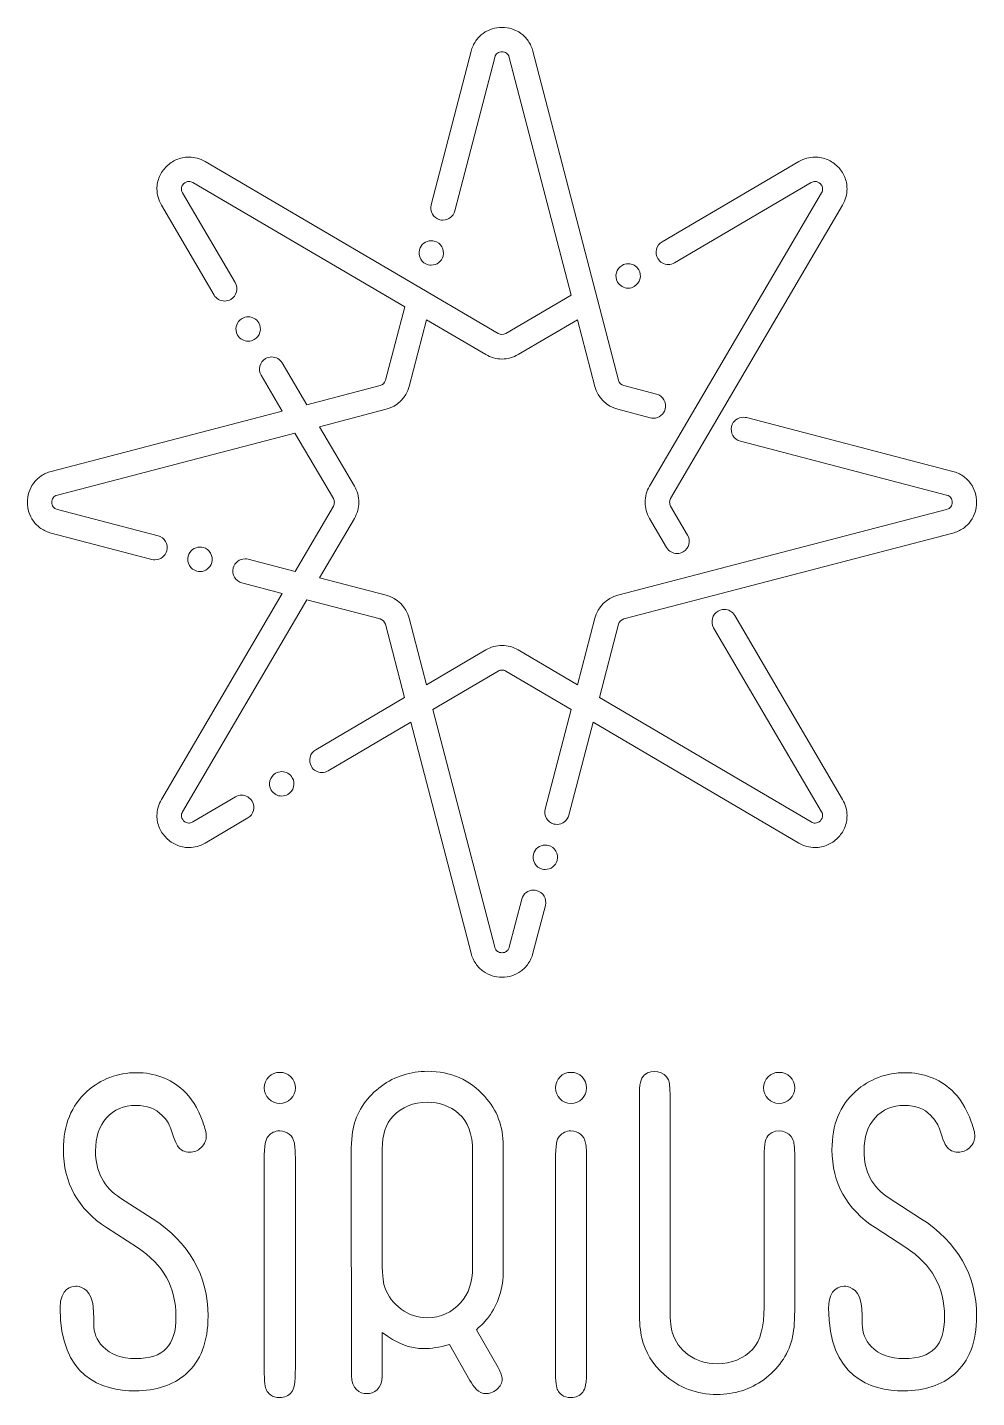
# Model space of a CAD drawing. Header units: inches. Extents: x -4.5 to 14.2, y -32.8 to -5.8.
import ezdxf

# ---------------------------------------------------------------- set-up
doc = ezdxf.new("R2010")
doc.units = ezdxf.units.IN
doc.header["$MEASUREMENT"] = 0
doc.layers.add('_U+56FE_U+5C42 1', color=7, linetype='Continuous')

# ---------------------------------------------------------------- blocks, each defined once
blk = doc.blocks.new('block 2')
at = {"layer": '_U+56FE_U+5C42 1', "lineweight": 0}
for points, knots in [([(14.131, -14.749), (14.091, -14.692), (14.04, -14.643), (13.981, -14.602), (13.919, -14.56), (13.851, -14.529), (13.778, -14.51), (13.778, -14.51), (9.707, -13.449), (9.707, -13.449), (9.687, -13.444), (9.667, -13.441), (9.646, -13.441), (9.537, -13.441), (9.441, -13.515), (9.413, -13.621), (9.38, -13.75), (9.457, -13.882), (9.586, -13.916), (9.586, -13.916), (13.657, -14.977), (13.657, -14.977), (13.701, -14.989), (13.722, -15.007), (13.739, -15.03), (13.757, -15.054), (13.767, -15.086), (13.766, -15.119), (13.767, -15.152), (13.757, -15.184), (13.739, -15.208), (13.722, -15.231), (13.701, -15.249), (13.657, -15.261), (13.657, -15.261), (7.165, -16.954), (7.165, -16.954), (6.945, -17.011), (6.772, -17.184), (6.715, -17.404), (6.715, -17.404), (6.372, -18.72), (6.372, -18.72), (6.372, -18.72), (5.198, -18.032), (5.198, -18.032), (5.102, -17.975), (4.992, -17.945), (4.88, -17.945), (4.88, -17.945), (4.88, -17.945), (4.88, -17.945), (4.768, -17.945), (4.658, -17.975), (4.562, -18.032), (4.562, -18.032), (3.389, -18.72), (3.389, -18.72), (3.389, -18.72), (3.046, -17.404), (3.046, -17.404), (2.988, -17.184), (2.816, -17.011), (2.595, -16.954), (2.595, -16.954), (1.279, -16.611), (1.279, -16.611), (1.279, -16.611), (1.967, -15.437), (1.967, -15.437), (2.024, -15.341), (2.054, -15.231), (2.054, -15.119), (2.054, -15.007), (2.024, -14.897), (1.967, -14.801), (1.967, -14.801), (1.279, -13.628), (1.279, -13.628), (1.279, -13.628), (2.595, -13.285), (2.595, -13.285), (2.816, -13.227), (2.988, -13.055), (3.046, -12.834), (3.046, -12.834), (3.391, -11.52), (3.391, -11.52), (3.391, -11.52), (4.562, -12.206), (4.562, -12.206), (4.658, -12.263), (4.768, -12.293), (4.88, -12.293), (4.992, -12.293), (5.102, -12.263), (5.198, -12.206), (5.198, -12.206), (6.372, -11.519), (6.372, -11.519), (6.372, -11.519), (6.715, -12.834), (6.715, -12.834), (6.772, -13.055), (6.945, -13.227), (7.165, -13.285), (7.165, -13.285), (7.808, -13.452), (7.808, -13.452), (7.828, -13.457), (7.849, -13.46), (7.869, -13.46), (7.979, -13.46), (8.075, -13.386), (8.102, -13.28), (8.119, -13.217), (8.11, -13.153), (8.077, -13.097), (8.044, -13.041), (7.992, -13.002), (7.93, -12.986), (7.93, -12.986), (7.93, -12.986), (7.93, -12.986), (7.93, -12.986), (7.286, -12.818), (7.286, -12.818), (7.235, -12.804), (7.195, -12.764), (7.181, -12.713), (7.181, -12.713), (5.489, -6.221), (5.489, -6.221), (5.47, -6.148), (5.439, -6.08), (5.397, -6.018), (5.356, -5.959), (5.307, -5.908), (5.251, -5.868), (5.143, -5.791), (5.015, -5.75), (4.88, -5.75), (4.745, -5.75), (4.617, -5.791), (4.51, -5.868), (4.453, -5.908), (4.404, -5.959), (4.363, -6.018), (4.321, -6.08), (4.29, -6.148), (4.271, -6.221), (4.271, -6.221), (3.482, -9.25), (3.482, -9.25), (3.465, -9.312), (3.474, -9.377), (3.507, -9.433), (3.54, -9.488), (3.592, -9.528), (3.654, -9.544), (3.674, -9.55), (3.695, -9.552), (3.715, -9.552), (3.825, -9.552), (3.921, -9.478), (3.948, -9.372), (3.948, -9.372), (4.738, -6.342), (4.738, -6.342), (4.75, -6.298), (4.768, -6.277), (4.791, -6.26), (4.815, -6.242), (4.847, -6.233), (4.88, -6.233), (4.88, -6.233), (4.881, -6.233), (4.881, -6.233), (4.913, -6.233), (4.945, -6.242), (4.969, -6.26), (4.992, -6.277), (5.01, -6.298), (5.022, -6.342), (5.022, -6.342), (6.246, -11.035), (6.246, -11.035), (6.246, -11.035), (4.954, -11.79), (4.954, -11.79), (4.909, -11.817), (4.851, -11.817), (4.806, -11.79), (4.806, -11.79), (-0.982, -8.397), (-0.982, -8.397), (-1.08, -8.339), (-1.19, -8.308), (-1.3, -8.308), (-1.3, -8.308), (-1.301, -8.308), (-1.301, -8.308), (-1.386, -8.308), (-1.468, -8.325), (-1.546, -8.359), (-1.62, -8.391), (-1.687, -8.437), (-1.744, -8.494), (-1.802, -8.552), (-1.848, -8.619), (-1.88, -8.693), (-1.914, -8.771), (-1.931, -8.853), (-1.931, -8.938), (-1.931, -9.048), (-1.901, -9.159), (-1.842, -9.258), (-1.842, -9.258), (-0.803, -11.03), (-0.803, -11.03), (-0.76, -11.103), (-0.68, -11.149), (-0.595, -11.149), (-0.552, -11.149), (-0.51, -11.137), (-0.473, -11.116), (-0.418, -11.083), (-0.378, -11.031), (-0.362, -10.969), (-0.345, -10.906), (-0.354, -10.841), (-0.387, -10.786), (-0.387, -10.786), (-1.426, -9.014), (-1.426, -9.014), (-1.446, -8.98), (-1.449, -8.956), (-1.449, -8.938), (-1.449, -8.902), (-1.433, -8.865), (-1.404, -8.835), (-1.375, -8.807), (-1.338, -8.79), (-1.302, -8.79), (-1.302, -8.79), (-1.301, -8.79), (-1.301, -8.79), (-1.275, -8.79), (-1.252, -8.797), (-1.225, -8.813), (-1.225, -8.813), (2.959, -11.266), (2.959, -11.266), (2.959, -11.266), (2.579, -12.713), (2.579, -12.713), (2.565, -12.764), (2.525, -12.804), (2.474, -12.818), (2.474, -12.818), (1.026, -13.195), (1.026, -13.195), (1.026, -13.195), (0.542, -12.37), (0.542, -12.37), (0.499, -12.297), (0.419, -12.251), (0.334, -12.251), (0.291, -12.251), (0.249, -12.263), (0.212, -12.284), (0.098, -12.352), (0.059, -12.499), (0.126, -12.614), (0.126, -12.614), (0.126, -12.614), (0.126, -12.614), (0.126, -12.614), (0.541, -13.322), (0.541, -13.322), (0.541, -13.322), (-4.018, -14.51), (-4.018, -14.51), (-4.091, -14.529), (-4.159, -14.56), (-4.22, -14.602), (-4.28, -14.643), (-4.331, -14.692), (-4.371, -14.749), (-4.448, -14.856), (-4.489, -14.984), (-4.489, -15.119), (-4.489, -15.254), (-4.448, -15.382), (-4.371, -15.49), (-4.331, -15.546), (-4.28, -15.595), (-4.22, -15.636), (-4.159, -15.678), (-4.091, -15.709), (-4.018, -15.728), (-4.018, -15.728), (-2.031, -16.246), (-2.031, -16.246), (-2.011, -16.251), (-1.99, -16.254), (-1.97, -16.254), (-1.86, -16.254), (-1.764, -16.18), (-1.736, -16.074), (-1.72, -16.011), (-1.729, -15.946), (-1.762, -15.891), (-1.794, -15.835), (-1.847, -15.796), (-1.909, -15.779), (-1.909, -15.779), (-3.897, -15.261), (-3.897, -15.261), (-3.941, -15.249), (-3.962, -15.231), (-3.979, -15.208), (-3.997, -15.184), (-4.006, -15.152), (-4.006, -15.119), (-4.006, -15.086), (-3.997, -15.054), (-3.979, -15.03), (-3.962, -15.007), (-3.941, -14.989), (-3.897, -14.977), (-3.897, -14.977), (0.794, -13.754), (0.794, -13.754), (0.794, -13.754), (1.551, -15.045), (1.551, -15.045), (1.565, -15.067), (1.571, -15.093), (1.572, -15.119), (1.571, -15.145), (1.565, -15.171), (1.551, -15.193), (1.551, -15.193), (0.795, -16.484), (0.795, -16.484), (0.795, -16.484), (-0.131, -16.243), (-0.131, -16.243), (-0.151, -16.238), (-0.172, -16.235), (-0.192, -16.235), (-0.302, -16.235), (-0.398, -16.309), (-0.425, -16.415), (-0.442, -16.478), (-0.433, -16.542), (-0.4, -16.598), (-0.367, -16.654), (-0.315, -16.693), (-0.253, -16.709), (-0.253, -16.709), (-0.253, -16.709), (-0.253, -16.709), (-0.253, -16.709), (0.541, -16.916), (0.541, -16.916), (0.541, -16.916), (-1.842, -20.981), (-1.842, -20.981), (-1.901, -21.08), (-1.931, -21.19), (-1.931, -21.3), (-1.931, -21.385), (-1.914, -21.467), (-1.88, -21.545), (-1.848, -21.619), (-1.802, -21.686), (-1.744, -21.744), (-1.687, -21.801), (-1.62, -21.847), (-1.546, -21.879), (-1.468, -21.913), (-1.386, -21.93), (-1.301, -21.93), (-1.301, -21.93), (-1.3, -21.93), (-1.3, -21.93), (-1.19, -21.93), (-1.08, -21.9), (-0.982, -21.842), (-0.982, -21.842), (-0.138, -21.347), (-0.138, -21.347), (-0.082, -21.314), (-0.042, -21.262), (-0.026, -21.2), (-0.01, -21.137), (-0.019, -21.072), (-0.052, -21.017), (-0.095, -20.943), (-0.174, -20.898), (-0.26, -20.898), (-0.302, -20.898), (-0.345, -20.909), (-0.382, -20.931), (-0.382, -20.931), (-1.225, -21.426), (-1.225, -21.426), (-1.259, -21.445), (-1.283, -21.448), (-1.301, -21.448), (-1.301, -21.448), (-1.302, -21.448), (-1.302, -21.448), (-1.338, -21.448), (-1.375, -21.431), (-1.404, -21.403), (-1.433, -21.373), (-1.449, -21.336), (-1.449, -21.3), (-1.449, -21.274), (-1.442, -21.251), (-1.426, -21.225), (-1.426, -21.225), (1.026, -17.043), (1.026, -17.043), (1.026, -17.043), (2.474, -17.42), (2.474, -17.42), (2.525, -17.434), (2.565, -17.474), (2.579, -17.525), (2.579, -17.525), (2.956, -18.973), (2.956, -18.973), (2.956, -18.973), (1.203, -20.002), (1.203, -20.002), (1.147, -20.034), (1.108, -20.086), (1.092, -20.149), (1.075, -20.211), (1.085, -20.276), (1.117, -20.331), (1.16, -20.405), (1.24, -20.451), (1.325, -20.451), (1.368, -20.451), (1.41, -20.439), (1.447, -20.417), (1.447, -20.417), (1.447, -20.417), (1.447, -20.417), (1.447, -20.417), (3.083, -19.458), (3.083, -19.458), (3.083, -19.458), (4.271, -24.017), (4.271, -24.017), (4.29, -24.09), (4.321, -24.158), (4.363, -24.22), (4.404, -24.279), (4.453, -24.33), (4.51, -24.37), (4.617, -24.447), (4.745, -24.488), (4.88, -24.488), (5.015, -24.488), (5.143, -24.447), (5.251, -24.37), (5.307, -24.33), (5.356, -24.279), (5.397, -24.22), (5.439, -24.158), (5.47, -24.09), (5.489, -24.017), (5.489, -24.017), (5.736, -23.071), (5.736, -23.071), (5.769, -22.943), (5.692, -22.811), (5.563, -22.777), (5.543, -22.772), (5.522, -22.769), (5.502, -22.769), (5.392, -22.769), (5.296, -22.844), (5.269, -22.95), (5.269, -22.95), (5.022, -23.896), (5.022, -23.896), (5.01, -23.94), (4.992, -23.961), (4.969, -23.978), (4.945, -23.996), (4.913, -24.005), (4.881, -24.005), (4.881, -24.005), (4.88, -24.005), (4.88, -24.005), (4.847, -24.005), (4.815, -23.996), (4.791, -23.978), (4.768, -23.961), (4.75, -23.94), (4.738, -23.896), (4.738, -23.896), (3.515, -19.205), (3.515, -19.205), (3.515, -19.205), (4.806, -18.448), (4.806, -18.448), (4.829, -18.434), (4.854, -18.428), (4.88, -18.428), (4.906, -18.428), (4.932, -18.435), (4.954, -18.448), (4.954, -18.448), (6.245, -19.205), (6.245, -19.205), (6.245, -19.205), (5.732, -21.172), (5.732, -21.172), (5.699, -21.301), (5.776, -21.433), (5.905, -21.466), (5.925, -21.471), (5.945, -21.474), (5.966, -21.474), (6.075, -21.474), (6.171, -21.4), (6.199, -21.294), (6.199, -21.294), (6.677, -19.458), (6.677, -19.458), (6.677, -19.458), (10.742, -21.842), (10.742, -21.842), (10.84, -21.9), (10.95, -21.93), (11.06, -21.93), (11.06, -21.93), (11.061, -21.93), (11.061, -21.93), (11.146, -21.93), (11.228, -21.913), (11.306, -21.879), (11.38, -21.847), (11.447, -21.801), (11.505, -21.744), (11.562, -21.686), (11.608, -21.619), (11.64, -21.545), (11.674, -21.467), (11.691, -21.385), (11.691, -21.3), (11.692, -21.19), (11.661, -21.08), (11.603, -20.981), (11.603, -20.981), (9.474, -17.351), (9.474, -17.351), (9.431, -17.278), (9.351, -17.232), (9.266, -17.232), (9.224, -17.232), (9.181, -17.244), (9.144, -17.265), (9.089, -17.298), (9.049, -17.35), (9.033, -17.413), (9.017, -17.475), (9.026, -17.54), (9.058, -17.595), (9.058, -17.595), (11.187, -21.225), (11.187, -21.225), (11.202, -21.251), (11.209, -21.274), (11.209, -21.3), (11.209, -21.336), (11.193, -21.373), (11.164, -21.403), (11.135, -21.431), (11.098, -21.448), (11.062, -21.448), (11.062, -21.448), (11.061, -21.448), (11.061, -21.448), (11.035, -21.448), (11.013, -21.441), (10.986, -21.426), (10.986, -21.426), (6.804, -18.973), (6.804, -18.973), (6.804, -18.973), (7.181, -17.525), (7.181, -17.525), (7.195, -17.474), (7.235, -17.434), (7.286, -17.42), (7.286, -17.42), (13.778, -15.728), (13.778, -15.728), (13.851, -15.709), (13.919, -15.678), (13.981, -15.636), (14.04, -15.595), (14.091, -15.546), (14.131, -15.49), (14.208, -15.382), (14.249, -15.254), (14.249, -15.119), (14.249, -14.984), (14.208, -14.856), (14.131, -14.749)], [0, 0, 0, 0, 1, 1, 1, 2, 2, 2, 3, 3, 3, 4, 4, 4, 5, 5, 5, 6, 6, 6, 7, 7, 7, 8, 8, 8, 9, 9, 9, 10, 10, 10, 11, 11, 11, 12, 12, 12, 13, 13, 13, 14, 14, 14, 15, 15, 15, 16, 16, 16, 17, 17, 17, 18, 18, 18, 19, 19, 19, 20, 20, 20, 21, 21, 21, 22, 22, 22, 23, 23, 23, 24, 24, 24, 25, 25, 25, 26, 26, 26, 27, 27, 27, 28, 28, 28, 29, 29, 29, 30, 30, 30, 31, 31, 31, 32, 32, 32, 33, 33, 33, 34, 34, 34, 35, 35, 35, 36, 36, 36, 37, 37, 37, 38, 38, 38, 39, 39, 39, 40, 40, 40, 41, 41, 41, 42, 42, 42, 43, 43, 43, 44, 44, 44, 45, 45, 45, 46, 46, 46, 47, 47, 47, 48, 48, 48, 49, 49, 49, 50, 50, 50, 51, 51, 51, 52, 52, 52, 53, 53, 53, 54, 54, 54, 55, 55, 55, 56, 56, 56, 57, 57, 57, 58, 58, 58, 59, 59, 59, 60, 60, 60, 61, 61, 61, 62, 62, 62, 63, 63, 63, 64, 64, 64, 65, 65, 65, 66, 66, 66, 67, 67, 67, 68, 68, 68, 69, 69, 69, 70, 70, 70, 71, 71, 71, 72, 72, 72, 73, 73, 73, 74, 74, 74, 75, 75, 75, 76, 76, 76, 77, 77, 77, 78, 78, 78, 79, 79, 79, 80, 80, 80, 81, 81, 81, 82, 82, 82, 83, 83, 83, 84, 84, 84, 85, 85, 85, 86, 86, 86, 87, 87, 87, 88, 88, 88, 89, 89, 89, 90, 90, 90, 91, 91, 91, 92, 92, 92, 93, 93, 93, 94, 94, 94, 95, 95, 95, 96, 96, 96, 97, 97, 97, 98, 98, 98, 99, 99, 99, 100, 100, 100, 101, 101, 101, 102, 102, 102, 103, 103, 103, 104, 104, 104, 105, 105, 105, 106, 106, 106, 107, 107, 107, 108, 108, 108, 109, 109, 109, 110, 110, 110, 111, 111, 111, 112, 112, 112, 113, 113, 113, 114, 114, 114, 115, 115, 115, 116, 116, 116, 117, 117, 117, 118, 118, 118, 119, 119, 119, 120, 120, 120, 121, 121, 121, 122, 122, 122, 123, 123, 123, 124, 124, 124, 125, 125, 125, 126, 126, 126, 127, 127, 127, 128, 128, 128, 129, 129, 129, 130, 130, 130, 131, 131, 131, 132, 132, 132, 133, 133, 133, 134, 134, 134, 135, 135, 135, 136, 136, 136, 137, 137, 137, 138, 138, 138, 139, 139, 139, 140, 140, 140, 141, 141, 141, 142, 142, 142, 143, 143, 143, 144, 144, 144, 145, 145, 145, 146, 146, 146, 147, 147, 147, 148, 148, 148, 149, 149, 149, 150, 150, 150, 151, 151, 151, 152, 152, 152, 153, 153, 153, 154, 154, 154, 155, 155, 155, 156, 156, 156, 157, 157, 157, 158, 158, 158, 159, 159, 159, 160, 160, 160, 161, 161, 161, 162, 162, 162, 163, 163, 163, 164, 164, 164, 165, 165, 165, 166, 166, 166, 167, 167, 167, 168, 168, 168, 169, 169, 169, 170, 170, 170, 171, 171, 171, 172, 172, 172, 173, 173, 173, 174, 174, 174, 175, 175, 175, 176, 176, 176, 177, 177, 177, 178, 178, 178, 179, 179, 179, 180, 180, 180, 181, 181, 181, 182, 182, 182, 183, 183, 183, 184, 184, 184, 185, 185, 185, 186, 186, 186, 187, 187, 187, 188, 188, 188, 189, 189, 189, 190, 190, 190, 191, 191, 191, 192, 192, 192, 193, 193, 193, 194, 194, 194, 195, 195, 195, 196, 196, 196, 197, 197, 197, 198, 198, 198, 199, 199, 199, 200, 200, 200, 201, 201, 201, 202, 202, 202, 203, 203, 203, 204, 204, 204, 205, 205, 205, 206, 206, 206, 206]), ([(8.163, -10.429), (8.206, -10.429), (8.248, -10.418), (8.285, -10.396), (8.285, -10.396), (10.986, -8.813), (10.986, -8.813), (11.013, -8.797), (11.035, -8.79), (11.061, -8.79), (11.061, -8.79), (11.062, -8.79), (11.062, -8.79), (11.098, -8.79), (11.135, -8.806), (11.164, -8.835), (11.193, -8.865), (11.209, -8.902), (11.209, -8.938), (11.209, -8.964), (11.202, -8.987), (11.187, -9.014), (11.187, -9.014), (7.793, -14.801), (7.793, -14.801), (7.736, -14.897), (7.706, -15.007), (7.706, -15.119), (7.706, -15.231), (7.736, -15.341), (7.793, -15.437), (7.793, -15.437), (8.129, -16.011), (8.129, -16.011), (8.172, -16.084), (8.252, -16.13), (8.337, -16.13), (8.38, -16.13), (8.422, -16.118), (8.459, -16.097), (8.574, -16.029), (8.612, -15.881), (8.545, -15.767), (8.545, -15.767), (8.545, -15.767), (8.545, -15.767), (8.545, -15.767), (8.209, -15.193), (8.209, -15.193), (8.196, -15.171), (8.189, -15.145), (8.189, -15.119), (8.189, -15.093), (8.196, -15.067), (8.209, -15.045), (8.209, -15.045), (11.603, -9.257), (11.603, -9.257), (11.661, -9.159), (11.692, -9.048), (11.691, -8.938), (11.691, -8.853), (11.674, -8.771), (11.64, -8.693), (11.608, -8.619), (11.562, -8.552), (11.505, -8.494), (11.447, -8.437), (11.38, -8.391), (11.306, -8.359), (11.228, -8.325), (11.146, -8.308), (11.061, -8.308), (11.061, -8.308), (11.06, -8.308), (11.06, -8.308), (10.95, -8.308), (10.84, -8.339), (10.742, -8.397), (10.742, -8.397), (8.041, -9.98), (8.041, -9.98), (7.985, -10.013), (7.946, -10.065), (7.93, -10.128), (7.913, -10.19), (7.922, -10.255), (7.955, -10.31), (7.998, -10.384), (8.078, -10.429), (8.163, -10.429)], [0, 0, 0, 0, 1, 1, 1, 2, 2, 2, 3, 3, 3, 4, 4, 4, 5, 5, 5, 6, 6, 6, 7, 7, 7, 8, 8, 8, 9, 9, 9, 10, 10, 10, 11, 11, 11, 12, 12, 12, 13, 13, 13, 14, 14, 14, 15, 15, 15, 16, 16, 16, 17, 17, 17, 18, 18, 18, 19, 19, 19, 20, 20, 20, 21, 21, 21, 22, 22, 22, 23, 23, 23, 24, 24, 24, 25, 25, 25, 26, 26, 26, 27, 27, 27, 28, 28, 28, 29, 29, 29, 30, 30, 30, 30]), ([(3.422, -10.433), (3.442, -10.438), (3.463, -10.441), (3.483, -10.441), (3.593, -10.441), (3.689, -10.367), (3.717, -10.261), (3.75, -10.132), (3.673, -10), (3.544, -9.966), (3.524, -9.961), (3.504, -9.959), (3.483, -9.959), (3.373, -9.959), (3.278, -10.033), (3.25, -10.139), (3.234, -10.201), (3.243, -10.266), (3.275, -10.322), (3.308, -10.377), (3.36, -10.417), (3.422, -10.433)], [0, 0, 0, 0, 1, 1, 1, 2, 2, 2, 3, 3, 3, 4, 4, 4, 5, 5, 5, 6, 6, 6, 7, 7, 7, 7]), ([(7.371, -10.894), (7.413, -10.894), (7.456, -10.883), (7.492, -10.861), (7.607, -10.794), (7.646, -10.646), (7.579, -10.531), (7.535, -10.458), (7.456, -10.412), (7.37, -10.412), (7.328, -10.412), (7.286, -10.423), (7.249, -10.445), (7.134, -10.512), (7.095, -10.66), (7.163, -10.775), (7.206, -10.848), (7.286, -10.894), (7.371, -10.894)], [0, 0, 0, 0, 1, 1, 1, 2, 2, 2, 3, 3, 3, 4, 4, 4, 5, 5, 5, 6, 6, 6, 6]), ([(-0.009, -11.908), (0.047, -11.876), (0.087, -11.823), (0.103, -11.761), (0.119, -11.699), (0.11, -11.634), (0.078, -11.578), (0.034, -11.505), (-0.045, -11.459), (-0.131, -11.459), (-0.173, -11.459), (-0.215, -11.47), (-0.252, -11.492), (-0.367, -11.559), (-0.406, -11.707), (-0.338, -11.822), (-0.295, -11.896), (-0.216, -11.941), (-0.13, -11.941), (-0.088, -11.941), (-0.046, -11.93), (-0.009, -11.908)], [0, 0, 0, 0, 1, 1, 1, 2, 2, 2, 3, 3, 3, 4, 4, 4, 5, 5, 5, 6, 6, 6, 7, 7, 7, 7]), ([(-1.142, -16.478), (-1.122, -16.483), (-1.101, -16.485), (-1.081, -16.485), (-0.971, -16.485), (-0.875, -16.411), (-0.848, -16.305), (-0.831, -16.243), (-0.84, -16.178), (-0.873, -16.122), (-0.905, -16.067), (-0.958, -16.027), (-1.02, -16.011), (-1.04, -16.006), (-1.061, -16.003), (-1.081, -16.003), (-1.191, -16.003), (-1.287, -16.077), (-1.314, -16.184), (-1.33, -16.246), (-1.321, -16.311), (-1.289, -16.366), (-1.256, -16.422), (-1.204, -16.461), (-1.142, -16.478)], [0, 0, 0, 0, 1, 1, 1, 2, 2, 2, 3, 3, 3, 4, 4, 4, 5, 5, 5, 6, 6, 6, 7, 7, 7, 8, 8, 8, 8]), ([(0.533, -20.433), (0.49, -20.433), (0.448, -20.444), (0.411, -20.466), (0.355, -20.499), (0.316, -20.551), (0.299, -20.613), (0.283, -20.676), (0.292, -20.74), (0.325, -20.796), (0.368, -20.87), (0.448, -20.915), (0.533, -20.915), (0.576, -20.915), (0.618, -20.904), (0.655, -20.882), (0.769, -20.815), (0.808, -20.667), (0.741, -20.552), (0.698, -20.479), (0.618, -20.433), (0.533, -20.433)], [0, 0, 0, 0, 1, 1, 1, 2, 2, 2, 3, 3, 3, 4, 4, 4, 5, 5, 5, 6, 6, 6, 7, 7, 7, 7]), ([(5.795, -21.888), (5.775, -21.883), (5.754, -21.881), (5.734, -21.881), (5.624, -21.881), (5.528, -21.955), (5.501, -22.061), (5.484, -22.123), (5.493, -22.188), (5.526, -22.244), (5.558, -22.299), (5.611, -22.339), (5.673, -22.355), (5.693, -22.36), (5.714, -22.363), (5.734, -22.363), (5.844, -22.363), (5.94, -22.289), (5.967, -22.183), (6.001, -22.054), (5.923, -21.922), (5.795, -21.888)], [0, 0, 0, 0, 1, 1, 1, 2, 2, 2, 3, 3, 3, 4, 4, 4, 5, 5, 5, 6, 6, 6, 7, 7, 7, 7])]:
    blk.add_open_spline(points, degree=3, knots=knots, dxfattribs=at)
blk = doc.blocks.new('block 4')
at = {"layer": '_U+56FE_U+5C42 1', "lineweight": 0}
for points, knots in [([(-2.357, -32.649), (-3.035, -32.649), (-3.843, -32.365), (-3.843, -31.011), (-3.843, -30.616), (-3.607, -30.585), (-3.534, -30.585), (-3.472, -30.585), (-3.264, -30.608), (-3.205, -30.898), (-3.187, -30.988), (-3.178, -31.129), (-3.178, -31.327), (-3.178, -31.505), (-3.121, -31.65), (-3.002, -31.773), (-2.85, -31.934), (-2.637, -32.012), (-2.349, -32.012), (-1.8, -32.012), (-1.555, -31.757), (-1.555, -31.187), (-1.555, -30.601), (-1.804, -30.155), (-2.316, -29.823), (-2.316, -29.823), (-2.924, -29.429), (-2.924, -29.429), (-3.49, -29.063), (-3.777, -28.547), (-3.777, -27.893), (-3.777, -27.401), (-3.62, -27.013), (-3.312, -26.74), (-3.035, -26.496), (-2.706, -26.372), (-2.334, -26.372), (-1.979, -26.372), (-1.669, -26.488), (-1.413, -26.717), (-1.257, -26.859), (-1.127, -27.069), (-1.026, -27.341), (-0.978, -27.472), (-0.957, -27.56), (-0.957, -27.624), (-0.957, -27.685), (-0.975, -27.773), (-1.064, -27.855), (-1.126, -27.912), (-1.202, -27.941), (-1.285, -27.941), (-1.396, -27.941), (-1.463, -27.891), (-1.5, -27.85), (-1.532, -27.814), (-1.571, -27.756), (-1.664, -27.459), (-1.689, -27.383), (-1.744, -27.3), (-1.828, -27.214), (-1.956, -27.082), (-2.125, -27.017), (-2.345, -27.017), (-2.591, -27.017), (-2.781, -27.097), (-2.926, -27.262), (-3.072, -27.427), (-3.143, -27.642), (-3.143, -27.917), (-3.143, -28.327), (-2.982, -28.63), (-2.651, -28.844), (-2.651, -28.844), (-2.028, -29.246), (-2.028, -29.246), (-1.294, -29.72), (-0.922, -30.369), (-0.922, -31.175), (-0.922, -31.678), (-1.069, -32.062), (-1.36, -32.317), (-1.613, -32.538), (-1.948, -32.649), (-2.357, -32.649)], [0, 0, 0, 0, 1, 1, 1, 2, 2, 2, 3, 3, 3, 4, 4, 4, 5, 5, 5, 6, 6, 6, 7, 7, 7, 8, 8, 8, 9, 9, 9, 10, 10, 10, 11, 11, 11, 12, 12, 12, 13, 13, 13, 14, 14, 14, 15, 15, 15, 16, 16, 16, 17, 17, 17, 18, 18, 18, 19, 19, 19, 20, 20, 20, 21, 21, 21, 22, 22, 22, 23, 23, 23, 24, 24, 24, 25, 25, 25, 26, 26, 26, 27, 27, 27, 28, 28, 28, 28]), ([(4.569, -32.704), (4.415, -32.704), (4.317, -32.564), (4.248, -32.443), (4.248, -32.443), (3.841, -31.736), (3.841, -31.736), (3.639, -31.789), (3.476, -31.815), (3.345, -31.815), (3.063, -31.815), (2.785, -31.709), (2.516, -31.498), (2.516, -31.498), (2.516, -32.356), (2.516, -32.356), (2.516, -32.613), (2.352, -32.704), (2.211, -32.704), (2.065, -32.704), (1.91, -32.609), (1.91, -32.344), (1.91, -32.344), (1.902, -28.065), (1.902, -28.065), (1.902, -27.772), (1.919, -27.562), (1.954, -27.422), (2.034, -27.106), (2.218, -26.842), (2.501, -26.636), (2.767, -26.443), (3.073, -26.345), (3.411, -26.345), (3.864, -26.345), (4.244, -26.512), (4.54, -26.84), (4.782, -27.109), (4.905, -27.436), (4.905, -27.812), (4.905, -27.812), (4.905, -30.263), (4.905, -30.263), (4.905, -30.628), (4.807, -30.941), (4.615, -31.192), (4.559, -31.268), (4.479, -31.351), (4.375, -31.442), (4.375, -31.442), (4.803, -32.19), (4.803, -32.19), (4.858, -32.288), (4.882, -32.356), (4.882, -32.418), (4.882, -32.491), (4.848, -32.558), (4.781, -32.619), (4.695, -32.69), (4.619, -32.704), (4.569, -32.704)], [0, 0, 0, 0, 1, 1, 1, 2, 2, 2, 3, 3, 3, 4, 4, 4, 5, 5, 5, 6, 6, 6, 7, 7, 7, 8, 8, 8, 9, 9, 9, 10, 10, 10, 11, 11, 11, 12, 12, 12, 13, 13, 13, 14, 14, 14, 15, 15, 15, 16, 16, 16, 17, 17, 17, 18, 18, 18, 19, 19, 19, 20, 20, 20, 20]), ([(9.125, -32.719), (8.723, -32.719), (8.372, -32.588), (8.08, -32.328), (7.856, -32.128), (7.708, -31.885), (7.64, -31.607), (7.608, -31.472), (7.592, -31.304), (7.592, -31.093), (7.592, -31.093), (7.592, -26.861), (7.592, -26.861), (7.592, -26.592), (7.616, -26.484), (7.689, -26.418), (7.843, -26.284), (8.091, -26.346), (8.164, -26.513), (8.184, -26.568), (8.198, -26.639), (8.198, -26.865), (8.198, -26.865), (8.198, -31.027), (8.198, -31.027), (8.198, -31.295), (8.222, -31.429), (8.241, -31.494), (8.296, -31.677), (8.399, -31.821), (8.558, -31.936), (8.721, -32.056), (8.907, -32.113), (9.125, -32.113), (9.417, -32.113), (9.647, -32.018), (9.83, -31.823), (9.979, -31.66), (10.055, -31.382), (10.055, -30.996), (10.055, -30.996), (10.055, -28.027), (10.055, -28.027), (10.055, -27.764), (10.079, -27.658), (10.153, -27.592), (10.303, -27.46), (10.55, -27.519), (10.623, -27.688), (10.645, -27.743), (10.658, -27.82), (10.658, -28.038), (10.658, -28.038), (10.658, -31.07), (10.658, -31.07), (10.658, -31.313), (10.64, -31.496), (10.605, -31.63), (10.519, -31.951), (10.331, -32.22), (10.047, -32.428), (9.781, -32.621), (9.471, -32.719), (9.125, -32.719)], [0, 0, 0, 0, 1, 1, 1, 2, 2, 2, 3, 3, 3, 4, 4, 4, 5, 5, 5, 6, 6, 6, 7, 7, 7, 8, 8, 8, 9, 9, 9, 10, 10, 10, 11, 11, 11, 12, 12, 12, 13, 13, 13, 14, 14, 14, 15, 15, 15, 16, 16, 16, 17, 17, 17, 18, 18, 18, 19, 19, 19, 20, 20, 20, 21, 21, 21, 21]), ([(12.813, -32.649), (12.136, -32.649), (11.328, -32.365), (11.328, -31.011), (11.328, -30.616), (11.564, -30.585), (11.636, -30.585), (11.699, -30.585), (11.906, -30.608), (11.965, -30.898), (11.983, -30.988), (11.992, -31.129), (11.992, -31.327), (11.992, -31.505), (12.05, -31.65), (12.169, -31.773), (12.321, -31.934), (12.534, -32.012), (12.821, -32.012), (13.371, -32.012), (13.615, -31.757), (13.615, -31.187), (13.615, -30.601), (13.366, -30.155), (12.854, -29.823), (12.854, -29.823), (12.246, -29.429), (12.246, -29.429), (11.681, -29.063), (11.394, -28.547), (11.394, -27.893), (11.394, -27.401), (11.55, -27.013), (11.859, -26.74), (12.135, -26.496), (12.464, -26.372), (12.837, -26.372), (13.192, -26.372), (13.502, -26.488), (13.757, -26.717), (13.914, -26.859), (14.044, -27.069), (14.144, -27.341), (14.192, -27.472), (14.214, -27.56), (14.214, -27.624), (14.214, -27.685), (14.195, -27.773), (14.106, -27.855), (14.044, -27.912), (13.968, -27.941), (13.885, -27.941), (13.774, -27.941), (13.707, -27.891), (13.671, -27.85), (13.639, -27.814), (13.6, -27.756), (13.507, -27.459), (13.482, -27.383), (13.426, -27.3), (13.342, -27.214), (13.214, -27.082), (13.045, -27.017), (12.825, -27.017), (12.58, -27.017), (12.39, -27.097), (12.244, -27.262), (12.098, -27.427), (12.027, -27.642), (12.027, -27.917), (12.027, -28.327), (12.188, -28.63), (12.52, -28.844), (12.52, -28.844), (13.143, -29.246), (13.143, -29.246), (13.877, -29.72), (14.249, -30.369), (14.249, -31.175), (14.249, -31.678), (14.101, -32.062), (13.811, -32.317), (13.557, -32.538), (13.222, -32.649), (12.813, -32.649)], [0, 0, 0, 0, 1, 1, 1, 2, 2, 2, 3, 3, 3, 4, 4, 4, 5, 5, 5, 6, 6, 6, 7, 7, 7, 8, 8, 8, 9, 9, 9, 10, 10, 10, 11, 11, 11, 12, 12, 12, 13, 13, 13, 14, 14, 14, 15, 15, 15, 16, 16, 16, 17, 17, 17, 18, 18, 18, 19, 19, 19, 20, 20, 20, 21, 21, 21, 22, 22, 22, 23, 23, 23, 24, 24, 24, 25, 25, 25, 26, 26, 26, 27, 27, 27, 28, 28, 28, 28]), ([(3.407, -26.955), (3.126, -26.955), (2.904, -27.045), (2.729, -27.231), (2.586, -27.383), (2.516, -27.595), (2.516, -27.878), (2.516, -27.878), (2.516, -30.095), (2.516, -30.095), (2.516, -30.405), (2.544, -30.547), (2.568, -30.612), (2.631, -30.785), (2.736, -30.924), (2.889, -31.037), (3.043, -31.15), (3.212, -31.205), (3.403, -31.205), (3.67, -31.205), (3.887, -31.107), (4.067, -30.906), (4.223, -30.73), (4.299, -30.504), (4.299, -30.216), (4.299, -30.216), (4.299, -27.925), (4.299, -27.925), (4.299, -27.582), (4.21, -27.339), (4.028, -27.181), (3.852, -27.029), (3.649, -26.955), (3.407, -26.955)], [0, 0, 0, 0, 1, 1, 1, 2, 2, 2, 3, 3, 3, 4, 4, 4, 5, 5, 5, 6, 6, 6, 7, 7, 7, 8, 8, 8, 9, 9, 9, 10, 10, 10, 11, 11, 11, 11]), ([(0.496, -32.782), (0.33, -32.782), (0.26, -32.692), (0.233, -32.638), (0.204, -32.58), (0.187, -32.489), (0.187, -32.212), (0.187, -32.212), (0.187, -28.105), (0.187, -28.105), (0.187, -27.786), (0.214, -27.691), (0.263, -27.628), (0.319, -27.557), (0.4, -27.52), (0.492, -27.52), (0.641, -27.52), (0.753, -27.612), (0.782, -27.759), (0.795, -27.834), (0.801, -27.938), (0.801, -28.09), (0.801, -28.09), (0.801, -32.192), (0.801, -32.192), (0.801, -32.514), (0.774, -32.61), (0.726, -32.673), (0.669, -32.744), (0.588, -32.782), (0.496, -32.782)], [0, 0, 0, 0, 1, 1, 1, 2, 2, 2, 3, 3, 3, 4, 4, 4, 5, 5, 5, 6, 6, 6, 7, 7, 7, 8, 8, 8, 9, 9, 9, 10, 10, 10, 10]), ([(6.245, -32.782), (6.079, -32.782), (6.009, -32.692), (5.982, -32.638), (5.953, -32.58), (5.936, -32.489), (5.936, -32.212), (5.936, -32.212), (5.936, -28.105), (5.936, -28.105), (5.936, -27.786), (5.962, -27.691), (6.011, -27.628), (6.068, -27.557), (6.148, -27.52), (6.241, -27.52), (6.39, -27.52), (6.501, -27.612), (6.531, -27.759), (6.544, -27.834), (6.55, -27.938), (6.55, -28.09), (6.55, -28.09), (6.55, -32.192), (6.55, -32.192), (6.55, -32.514), (6.523, -32.61), (6.474, -32.673), (6.418, -32.744), (6.337, -32.782), (6.245, -32.782)], [0, 0, 0, 0, 1, 1, 1, 2, 2, 2, 3, 3, 3, 4, 4, 4, 5, 5, 5, 6, 6, 6, 7, 7, 7, 8, 8, 8, 9, 9, 9, 10, 10, 10, 10])]:
    blk.add_open_spline(points, degree=3, knots=knots, dxfattribs=at)
blk = doc.blocks.new('block 3')
at = {"layer": '_U+56FE_U+5C42 1', "lineweight": 0}
for points in [[(0.803, -26.672), (0.803, -26.842), (0.665, -26.98), (0.495, -26.98), (0.325, -26.98), (0.187, -26.842), (0.187, -26.672), (0.187, -26.502), (0.325, -26.365), (0.495, -26.365), (0.665, -26.365), (0.803, -26.502), (0.803, -26.672)], [(6.55, -26.672), (6.55, -26.842), (6.413, -26.98), (6.243, -26.98), (6.073, -26.98), (5.935, -26.842), (5.935, -26.672), (5.935, -26.502), (6.073, -26.365), (6.243, -26.365), (6.413, -26.365), (6.55, -26.502), (6.55, -26.672)], [(10.658, -26.672), (10.658, -26.842), (10.52, -26.98), (10.35, -26.98), (10.18, -26.98), (10.042, -26.842), (10.042, -26.672), (10.042, -26.502), (10.18, -26.365), (10.35, -26.365), (10.52, -26.365), (10.658, -26.502), (10.658, -26.672)]]:
    blk.add_open_spline(points, degree=3, knots=[0, 0, 0, 0, 1, 1, 1, 2, 2, 2, 3, 3, 3, 4, 4, 4, 4], dxfattribs=at)
at = {"layer": '_U+56FE_U+5C42 1'}
blk.add_blockref('block 4', (0, 0), dxfattribs=at)

msp = doc.modelspace()

# ---------------------------------------------------------------- block references
at = {"layer": '_U+56FE_U+5C42 1'}
for name in ['block 2', 'block 3']:
    msp.add_blockref(name, (0, 0), dxfattribs=at)

doc.saveas('drawing.dxf')
